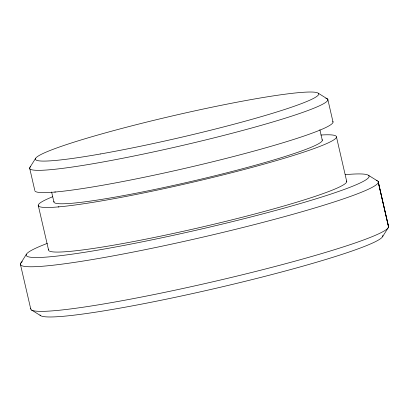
<?xml version="1.0" encoding="UTF-8"?>
<svg xmlns="http://www.w3.org/2000/svg" width="409" height="409" viewBox="0 0 409 409"><rect width="100%" height="100%" fill="white"/><g stroke="black" fill="none" stroke-linecap="round" stroke-linejoin="round"><path stroke-width="0.61" d="M29.898 167.419L35.695 158.201M20.69 263.324L26.432 254.204M382.563 236.699L388.248 227.665M55.486 191.995L54.729 192.061M58.916 206.857L58.16 206.923M368.397 175.267L377.19 180.737M31.498 309.986L40.598 315.636M318.238 93.216L327.466 98.963M388.504 226.31L378.156 181.596L388.55 226.949L378.279 182.112M319.864 129.709L322.292 140.236M51.616 192L53.901 201.908M38.231 205.308L48.523 249.868M20.45 264.465L30.716 308.872M327.844 99.525L333.018 122.015M336.449 136.877L346.75 181.586M29.647 168.125L34.801 190.446M346.592 180.993A153.012 12.004 -13 0 1 196.872 228.217A153.012 12.004 -13 0 1 48.753 249.183M322.087 139.72A137.705 10.803 -13 0 1 188.748 182.01A137.705 10.803 -13 0 1 54.039 201.31M332.788 121.442A153.007 12.004 -13 0 1 191.642 166.806A153.007 12.004 -13 0 1 34.975 191.029M320.886 135.026A153.007 12.004 -13 0 1 188.569 183.176A153.007 12.004 -13 0 1 52.725 196.719M376.214 180.349A183.605 14.407 -13 0 1 199.965 237.798A183.605 14.407 -13 0 1 22.306 261.627M345.324 174.653A175.957 13.804 -13 0 1 200.262 229.285A175.957 13.804 -13 0 1 47.342 243.381M388.473 226.233A183.605 14.407 -13 0 1 209.193 282.629A183.605 14.407 -13 0 1 30.844 308.192M382.737 235.395A175.957 13.804 -13 0 1 217.051 288.028A175.957 13.804 -13 0 1 39.98 314.956M325.83 98.216A153.012 12.004 -13 0 1 182.225 145.507A153.012 12.004 -13 0 1 30.711 166.473M100.389 153.978A145.364 11.406 -13 0 0 318.545 94.658A145.364 11.406 -13 0 0 112.209 131.018A145.364 11.406 -13 0 0 100.389 153.978"/></g></svg>
